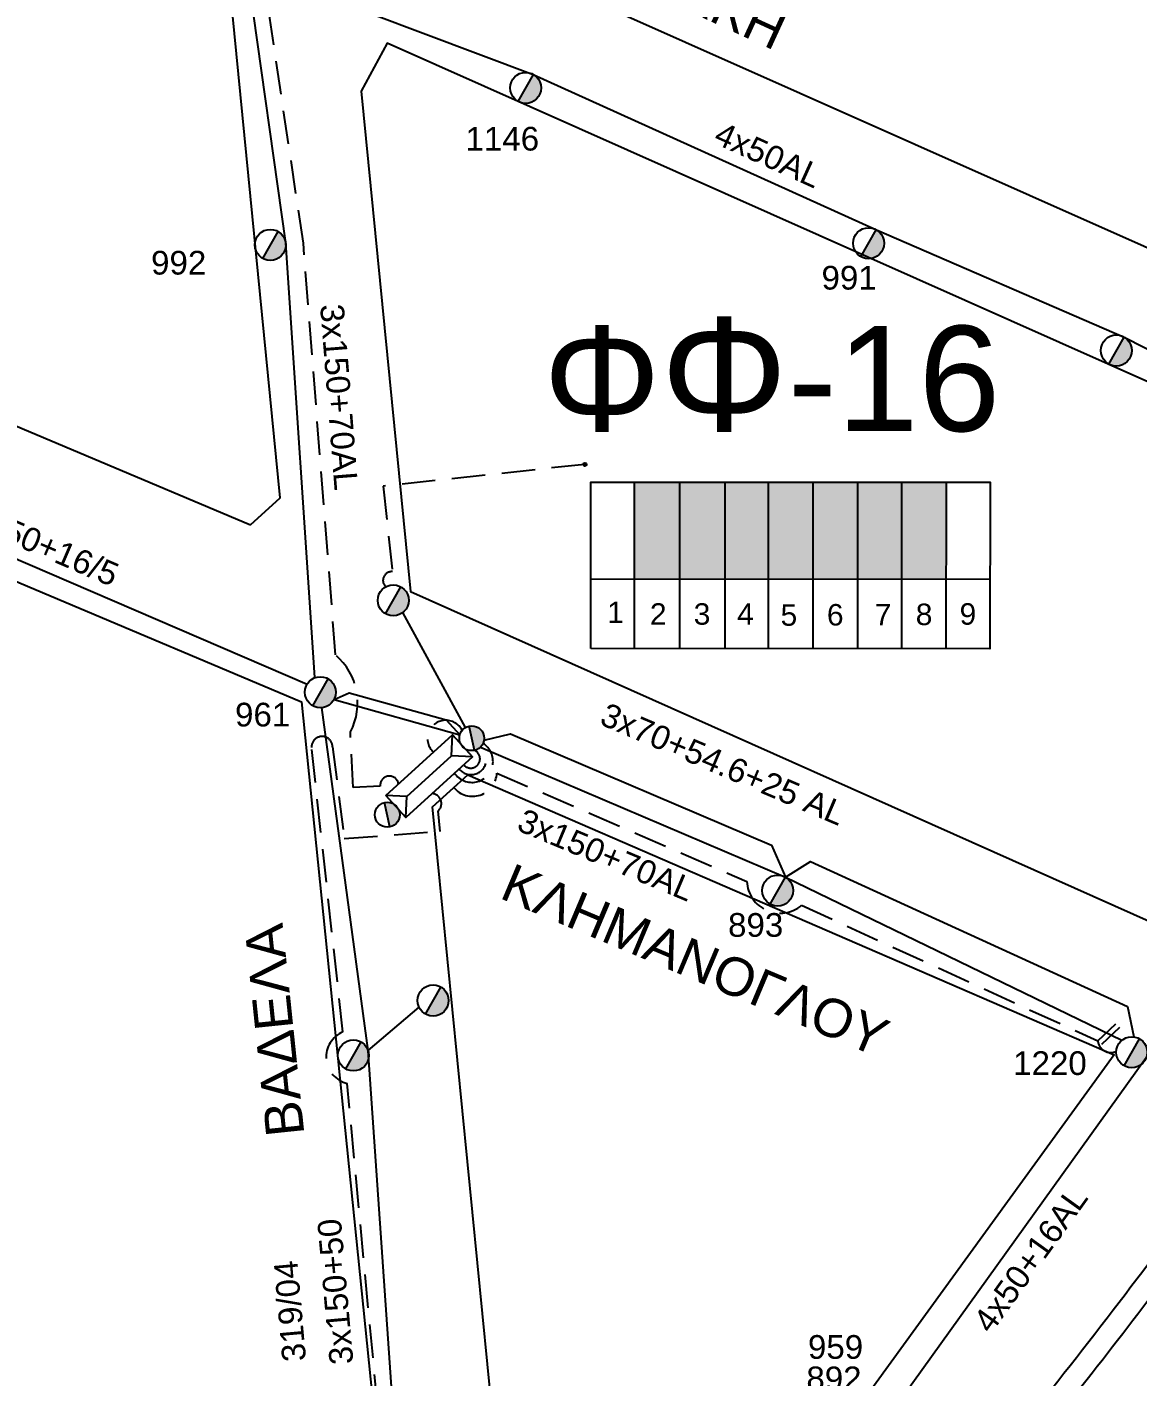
# Model space of a CAD drawing. Header units: millimetres. Extents: x 1091 to 3521, y 1177 to 2968.
# Drawn here: x 1449.9 to 1534.2, y 2540.4 to 2642.8 of the extents above; entities that cross this region are included whole.
import ezdxf
from ezdxf.enums import TextEntityAlignment as Align

# ---------------------------------------------------------------- set-up
doc = ezdxf.new("R2010")
doc.units = ezdxf.units.MM
doc.linetypes.add('DASHED', pattern=[19.05, 12.7, -6.35])
for name, color, linetype, lineweight in [('4x50+16_5', 7, 'Continuous', 30), ('Άγνωστα', 7, 'Continuous', 30), ('Γυμνά εναέρια ΧΤ (3Φ)   4x50CU', 7, 'Continuous', 30), ('Γυμνά εναέρια ΧΤ (3Φ) 4x50AL', 7, 'Continuous', 30), ('Γυμνά εναέρια ΧΤ και ΦΟΠ (3Φ)   4x50+16AL', 7, 'Continuous', 30), ('Καλώδια ΧΤ   3x150+50CU', 7, 'DASHED', 30), ('Καλώδια ΧΤ   3x150+70AL', 7, 'DASHED', 30), ('Καλώδια ΧΤ   3x150AL+50CU', 7, 'DASHED', 30), ('Συνεστραμμένα ΧΤ   3x70+54.6+25 AL', 7, 'SYN_LINE', 30)]:
    doc.layers.add(name, color=color, linetype=linetype, lineweight=lineweight)
for name, color, linetype in [('Pillar OTE', 7, 'Continuous'), ('TEXT ΚΑΛΩΔΙΩΝ', 7, 'Continuous'), ('ΑΓΝΩΣΤΟ ΕΝΑΕΡΙΟ ΚΑΛΩΔΙΟ', 7, 'Continuous'), ('Μηχανική τομή', 7, 'Continuous'), ('Στύλος ΦΜ', 7, 'Continuous'), ('Στύλος ΦΜ @ 1', 7, 'Continuous'), ('Συνδέσεις', 7, 'Continuous'), ('Υποσταθμός εναέριος 2 στύλων', 7, 'Continuous'), ('Υποσταθμός πόλεως', 7, 'Continuous'), ('Υπόβαθρο ΔΕΗ', 7, 'Continuous')]:
    doc.layers.add(name, color=color, linetype=linetype)
doc.styles.add('arial', font='arial.ttf')
doc.styles.get("Standard").update_dxf_attribs({"font": 'arial.ttf', "height": 1.8})
doc.linetypes.add('SYN_LINE', pattern='A,0.5,-0.0001,["/\\/\\/\\/",Standard,S=0.1,R=0,X=0,Y=-0.05],-0.25', length=0.7501)

# ---------------------------------------------------------------- blocks, each defined once
blk = doc.blocks.new('ΥΠΑΡΧΩΝ ΤΣΙΜΕΝΤΕΝΙΟΣ ΣΤΥΛΟΣ')
at = {"layer": 'Στύλος ΦΜ'}
blk.add_hatch(color=7, dxfattribs=at).paths.add_polyline_path([(-1.29, -2.28, 0.574793), (2.62, 0, 0.268822), (1.3, 2.27)])
at = {"layer": 'Στύλος ΦΜ', "color": 7}
blk.add_line((-1.29, -2.28), (1.3, 2.27), dxfattribs=at)
blk.add_circle((0, 0), 2.62, dxfattribs=at)
at = {"layer": 'Στύλος ΦΜ', "flags": 4}
for tag, p in [('ΑΡΙΘΜΟΣ', (-4.68, 8.05)), ('ΤΥΠΟΣ', (-4.91, 3.03))]:
    blk.add_attdef(tag, p, '', height=4, dxfattribs=at)
blk = doc.blocks.new('ΥΠΟΣΤΑΘΜΟΣ ΕΝΑΕΡΙΟΣ ΕΠΙ 2 ΣΤΥΛΩΝ')
at = {"layer": 'Υποσταθμός εναέριος 2 στύλων', "linetype": 'Continuous'}
for points in [[(-11.97, -2.11, 0.574793), (-8.45, -0.07, 0.268822), (-9.64, 1.98)], [(9.68, -2.15, 0.574793), (13.19, -0.1, 0.268822), (12.01, 1.95)]]:
    blk.add_hatch(color=256, dxfattribs=at).paths.add_polyline_path(points)
for p, q in [((-11.97, -2.11), (-9.64, 1.98)), ((9.68, -2.15), (12.01, 1.95))]:
    blk.add_line(p, q, dxfattribs=at)
for centre in [(-10.81, -0.07), (10.84, -0.1)]:
    blk.add_circle(centre, 2.36, dxfattribs=at)
at = {"layer": 'Υποσταθμός πόλεως', "linetype": 'Continuous', "ltscale": 40}
blk.add_lwpolyline([(-8.57, 2.82), (8.57, 2.82), (8.57, -2.82), (-8.57, -2.82)], close=True, dxfattribs=at)
for points in [[(-5.75, 0), (-8.57, 2.82)], [(5.75, 0), (8.57, 2.82)], [(-8.57, -2.82), (-5.75, 0)], [(-5.75, 0), (5.75, 0)], [(8.57, -2.82), (5.75, 0)]]:
    blk.add_lwpolyline(points, dxfattribs=at)
at = {"layer": 'Υποσταθμός εναέριος 2 στύλων', "ltscale": 40, "flags": 1}
for tag, p in [('ΜΕΤΑΣΧΗΜΑΤΙΣΜΟΣ', (14.09, 2.51)), ('ΙΣΧΥΣ', (14.07, -0.28)), ('ΑΡΙΘΜΟΣ', (14.19, -3))]:
    blk.add_attdef(tag, p, '', height=1.8, dxfattribs=at)
blk = doc.blocks.new('ΜΗΧΑΝΙΚΗ ΤΟΜΗ')
at = {"layer": 'Μηχανική τομή', "ltscale": 40}
for p, q in [((-3.79, 1.21), (3.79, 1.21)), ((3.79, -0.34), (-3.79, -0.34))]:
    blk.add_line(p, q, dxfattribs=at)
blk = doc.blocks.new('_ΣΥΝΔΕΣΗ')
at = {"layer": 'Συνδέσεις', "linetype": 'SYN_LINE', "ltscale": 40}
blk.add_hatch(color=256, dxfattribs=at).paths.add_polyline_path([(0.5, -0.01, 1), (-0.5, -0.01, 1)])
at = {"layer": 'Συνδέσεις'}
blk.add_circle((0, -0.01), 0.5, dxfattribs=at)

msp = doc.modelspace()

# ---------------------------------------------------------------- hatches: boundary and pattern name
at = {"layer": 'Καλώδια ΧΤ   3x150+50CU', "lineweight": -3, "ltscale": 0.2}
h = msp.add_hatch(color=1, dxfattribs=at)
h.dxf.hatch_style = 1
h.paths.add_polyline_path([(1516.34, 2608.27), (1513, 2608.27), (1513, 2600.89), (1516.34, 2600.89)])
h = msp.add_hatch(color=5, dxfattribs=at)
h.dxf.hatch_style = 1
h.paths.add_polyline_path([(1516.34, 2600.89), (1519.73, 2600.89), (1519.73, 2608.27), (1516.34, 2608.27)])
at = {"layer": 'Καλώδια ΧΤ   3x150AL+50CU', "linetype": 'DASHED', "lineweight": -3, "ltscale": 0.2}
h = msp.add_hatch(color=30, dxfattribs=at)
h.dxf.hatch_style = 1
h.paths.add_polyline_path([(1499.48, 2608.27), (1496.04, 2608.27), (1496.04, 2600.91), (1499.48, 2600.91)])
h = msp.add_hatch(color=2, dxfattribs=at)
h.dxf.hatch_style = 1
h.paths.add_polyline_path([(1499.48, 2600.91), (1502.92, 2600.9), (1502.92, 2608.27), (1499.48, 2608.27)])
h = msp.add_hatch(color=151, dxfattribs=at)
h.dxf.hatch_style = 1
h.paths.add_polyline_path([(1506.22, 2608.27), (1502.92, 2608.27), (1502.92, 2600.9), (1506.22, 2600.9)])
h = msp.add_hatch(color=62, dxfattribs=at)
h.dxf.hatch_style = 1
h.paths.add_polyline_path([(1506.22, 2600.9), (1509.6, 2600.9), (1509.6, 2608.27), (1506.22, 2608.27)])
h = msp.add_hatch(color=6, dxfattribs=at)
h.dxf.hatch_style = 1
h.paths.add_polyline_path([(1509.6, 2600.9), (1513, 2600.89), (1513, 2608.27), (1509.6, 2608.27)])

# ---------------------------------------------------------------- linework, layer by layer
at = {"layer": '4x50+16_5', "color": 62, "lineweight": -3, "ltscale": 0.1}
for points in [[(1431.98, 2609.78), (1471.16, 2592.92)], [(1478.02, 2532.97), (1475.79, 2565.07), (1472.27, 2591.13)], [(1475.79, 2565.07), (1479.66, 2568.38)]]:
    msp.add_lwpolyline(points, dxfattribs=at)
at = {"layer": 'Pillar OTE', "lineweight": -3, "ltscale": 40}
for points in [[(1492.71, 2595.63), (1492.71, 2608.27), (1523.05, 2608.27), (1523.04, 2595.6), (1492.71, 2595.63)], [(1496.04, 2595.63), (1496.04, 2608.27)], [(1499.48, 2595.62), (1499.48, 2608.27)], [(1502.92, 2595.62), (1502.92, 2608.27)], [(1506.22, 2595.62), (1506.22, 2608.27)], [(1509.6, 2595.61), (1509.6, 2608.27)], [(1513, 2595.61), (1513, 2608.27)], [(1516.34, 2595.61), (1516.34, 2608.27)], [(1519.72, 2595.6), (1519.73, 2608.27)], [(1492.71, 2600.91), (1523.05, 2600.88)]]:
    msp.add_lwpolyline(points, dxfattribs=at)
at = {"layer": 'ΑΓΝΩΣΤΟ ΕΝΑΕΡΙΟ ΚΑΛΩΔΙΟ', "color": 151, "lineweight": -3, "ltscale": 0.1}
msp.add_lwpolyline([(1471.75, 2593.41), (1469.53, 2626.43), (1466.79, 2646.01)], dxfattribs=at)
at = {"layer": 'Γυμνά εναέρια ΧΤ (3Φ)   4x50CU', "color": 151, "lineweight": -3, "ltscale": 0.1}
msp.add_lwpolyline([(1483.18, 2589.61), (1478.44, 2598.36)], dxfattribs=at)
at = {"layer": 'Γυμνά εναέρια ΧΤ (3Φ) 4x50AL', "color": 151, "lineweight": -3, "ltscale": 0.1}
msp.add_lwpolyline([(1467.83, 2646.96), (1488.34, 2639.23), (1514.41, 2627.43), (1533.23, 2619.28), (1550.73, 2610.39)], dxfattribs=at)
at = {"layer": 'Γυμνά εναέρια ΧΤ και ΦΟΠ (3Φ)   4x50+16AL', "color": 2, "lineweight": -3, "ltscale": 0.1}
msp.add_lwpolyline([(1483.67, 2507.43), (1515.04, 2536.89), (1534.91, 2564.54), (1563.85, 2602.07)], dxfattribs=at)
at = {"layer": 'Καλώδια ΧΤ   3x150+50CU', "color": 151, "lineweight": -3, "ltscale": 0.2}
msp.add_lwpolyline([(1492.26, 2609.61), (1476.94, 2607.95), (1477.64, 2601.46, 0.709119), (1477.13, 2600.31, -2.899022)], format="xyb", dxfattribs=at)
at = {"layer": 'Καλώδια ΧΤ   3x150+50CU', "color": 6, "lineweight": -3, "ltscale": 0.2}
msp.add_lwpolyline([(1482.3, 2585.06, 0.6869), (1485.57, 2586.16), (1504.57, 2577.92, 0.622382), (1508.73, 2576.11), (1531.23, 2565.81, 0.516323), (1532.64, 2565.02)], format="xyb", dxfattribs=at)
at = {"layer": 'Καλώδια ΧΤ   3x150+70AL', "color": 1, "lineweight": -3, "ltscale": 0.2}
msp.add_lwpolyline([(1478.1, 2585.33, 0.973155), (1476.71, 2585.17), (1474.65, 2585.06), (1474.44, 2589.28, 0.352013), (1473.32, 2595.13), (1470.87, 2626.42), (1468.16, 2644.56, 0.678218), (1467.53, 2646.37, 7.021513)], format="xyb", dxfattribs=at)
at = {"layer": 'Καλώδια ΧΤ   3x150+70AL', "color": 30, "lineweight": -3, "ltscale": 0.2}
msp.add_lwpolyline([(1477.23, 2532.62, -0.840376), (1476.88, 2534.15), (1474.2, 2562.58, -0.726402), (1473.88, 2566.5), (1471.51, 2587.97, -1.098555), (1473.09, 2588.16), (1473.98, 2581.18), (1481.26, 2581.73), (1481.12, 2583.28)], format="xyb", dxfattribs=at)
msp.add_arc((1480.6, 2583.84), 0.761, 312.6622, 85.9615, dxfattribs=at)
at = {"layer": 'Καλώδια ΧΤ   3x150AL+50CU', "color": 151, "lineweight": -3, "ltscale": 0.2}
msp.add_arc((1481.69, 2588.78), 1.39, 26.3597, 228.3114, dxfattribs=at)
at = {"layer": 'Καλώδια ΧΤ   3x150AL+50CU', "color": 62, "lineweight": -3, "ltscale": 0.2}
msp.add_arc((1483.68, 2587.05), 1.6, 214.1847, 58.2097, dxfattribs=at)
at = {"layer": 'Καλώδια ΧΤ   3x150AL+50CU', "color": 7, "lineweight": -3, "ltscale": 0.2}
msp.add_arc((1483.61, 2587.21), 1.17, 219.2995, 52.3581, dxfattribs=at)
at = {"layer": 'Καλώδια ΧΤ   3x150AL+50CU', "color": 2, "lineweight": -3, "ltscale": 0.2}
msp.add_arc((1483.59, 2587.24), 0.704, 220.5287, 66.3922, dxfattribs=at)
at = {"layer": 'Συνεστραμμένα ΧΤ   3x70+54.6+25 AL', "color": 151, "lineweight": -3, "ltscale": 8}
msp.add_lwpolyline([(1473.2, 2591.75), (1474.35, 2592.26), (1481.72, 2590.21), (1482.76, 2589.05)], dxfattribs=at)
at = {"layer": 'Συνεστραμμένα ΧΤ   3x70+54.6+25 AL', "color": 62, "lineweight": -3, "ltscale": 8}
msp.add_lwpolyline([(1473.2, 2591.75), (1482.76, 2589.05)], dxfattribs=at)
at = {"layer": 'Συνεστραμμένα ΧΤ   3x70+54.6+25 AL', "color": 5, "linetype": 'SYN_LINE', "lineweight": -3, "ltscale": 8}
msp.add_lwpolyline([(1484.6, 2588.65), (1486.6, 2589.13), (1506.44, 2580.68), (1507.5, 2578.25), (1509.41, 2579.45), (1533.48, 2568.43), (1533.96, 2566.12)], dxfattribs=at)
at = {"layer": 'Συνεστραμμένα ΧΤ   3x70+54.6+25 AL', "color": 2, "lineweight": -3, "ltscale": 8}
msp.add_lwpolyline([(1484.33, 2588.13), (1507.5, 2578.25), (1533.07, 2565.87)], dxfattribs=at)
at = {"layer": 'Υπόβαθρο ΔΕΗ', "lineweight": -3, "ltscale": 0.1}
for points in [[(1470.1, 2692.19), (1473.77, 2653.34), (1552.18, 2618.44), (1559.66, 2657.4), (1471.95, 2694.61)], [(1466.85, 2605.01), (1469.12, 2607.06), (1465.18, 2646.99), (1428.11, 2663.54), (1425.81, 2659.94), (1429.36, 2620.83)], [(1540.07, 2572.71), (1544.16, 2577.13), (1550.28, 2609.1), (1477.25, 2641.6), (1475.27, 2637.97), (1479, 2599.94)], [(1476.8, 2531.92), (1438.1, 2524.96), (1428.56, 2604.22), (1431.35, 2608.18), (1470.74, 2591.56)], [(1513.45, 2538.53), (1485.62, 2533.55), (1480.69, 2583.59), (1483.36, 2586.03), (1532.47, 2564.74)]]:
    msp.add_lwpolyline(points, close=True, dxfattribs=at)
msp.add_open_spline([(1335.62, 2395.81), (1336.34, 2395.82), (1337.06, 2395.82), (1339.21, 2395.84), (1340.64, 2395.87), (1343.27, 2395.99), (1344.48, 2396.09), (1346.9, 2396.36), (1348.11, 2396.54), (1351.72, 2397.19), (1354.12, 2397.77), (1358.13, 2398.94), (1359.76, 2399.47), (1362.99, 2400.61), (1364.6, 2401.22), (1367.63, 2402.41), (1369.06, 2402.97), (1371.9, 2404.12), (1373.31, 2404.7), (1376.69, 2406.13), (1378.64, 2407), (1382.85, 2408.99), (1385.09, 2410.14), (1389.15, 2412.33), (1390.97, 2413.35), (1394.59, 2415.42), (1396.39, 2416.48), (1400.22, 2418.81), (1402.25, 2420.1), (1406.26, 2422.75), (1408.24, 2424.12), (1413.14, 2427.59), (1416.05, 2429.72), (1420.99, 2433.36), (1423.02, 2434.88), (1427.09, 2437.9), (1429.12, 2439.41), (1434.15, 2443.21), (1437.14, 2445.51), (1444.06, 2451.04), (1447.96, 2454.32), (1453.69, 2459.41), (1455.6, 2461.15), (1459.36, 2464.68), (1461.23, 2466.47), (1464.92, 2470.03), (1466.74, 2471.79), (1470.4, 2475.3), (1472.23, 2477.04), (1477.73, 2482.27), (1481.39, 2485.75), (1488.55, 2492.85), (1492.05, 2496.47), (1496.91, 2501.86), (1498.38, 2503.55), (1501.26, 2506.97), (1502.68, 2508.7), (1505.81, 2512.59), (1507.52, 2514.75), (1510.54, 2518.5), (1511.83, 2520.09), (1514.44, 2523.25), (1515.75, 2524.82), (1519.68, 2529.52), (1522.3, 2532.64), (1527.41, 2538.95), (1529.93, 2542.15), (1534.8, 2548.51), (1537.17, 2551.66), (1541.05, 2556.89), (1542.57, 2558.96), (1545.96, 2563.67), (1547.84, 2566.31), (1550.94, 2570.6), (1552.15, 2572.26), (1554.6, 2575.54), (1555.84, 2577.18), (1558.42, 2580.57), (1559.76, 2582.33), (1562.59, 2586.05), (1564.07, 2588.03), (1567.05, 2591.99), (1568.55, 2593.97), (1571.26, 2597.43), (1572.46, 2598.92), (1574.88, 2601.87), (1576.1, 2603.33), (1578.56, 2606.27), (1579.8, 2607.75), (1582.54, 2611.04), (1584.05, 2612.87), (1586.68, 2616.03), (1587.8, 2617.36), (1590.07, 2619.99), (1591.22, 2621.29), (1593.81, 2624.22), (1595.26, 2625.84), (1598.15, 2629.09), (1599.6, 2630.72), (1603.17, 2634.7), (1605.3, 2637.05), (1609.65, 2641.68), (1611.86, 2643.97), (1616.26, 2648.34), (1618.44, 2650.44), (1622.85, 2654.49), (1625.07, 2656.45), (1629.56, 2660.29), (1631.83, 2662.18), (1635.63, 2665.38), (1637.18, 2666.68), (1641.77, 2670.66), (1644.77, 2673.39), (1649.56, 2677.8), (1651.36, 2679.46), (1654.94, 2682.79), (1656.73, 2684.46), (1660.28, 2687.82), (1662.05, 2689.52), (1665.18, 2692.45), (1666.52, 2693.69), (1669.26, 2696.12), (1670.64, 2697.32), (1674.84, 2700.86), (1677.68, 2703.15), (1683.03, 2707.36), (1685.53, 2709.3), (1693, 2715.11), (1697.95, 2719.01), (1705.34, 2724.87), (1707.79, 2726.82), (1712.69, 2730.71), (1715.12, 2732.67), (1719.85, 2736.52), (1722.14, 2738.41), (1728.94, 2744.18), (1733.37, 2748.16), (1740.52, 2754.58), (1743.24, 2757.01), (1748.6, 2761.91), (1751.25, 2764.38), (1755.91, 2768.92), (1757.94, 2770.97), (1761.94, 2775.16), (1763.91, 2777.29), (1769.01, 2782.94), (1772.1, 2786.49), (1778.15, 2793.7), (1781.11, 2797.36), (1789.42, 2808.02), (1794.6, 2815.15), (1801.5, 2825.53), (1803.47, 2828.61), (1806.9, 2834.17), (1808.38, 2836.64), (1811.3, 2841.69), (1812.73, 2844.27), (1815.62, 2849.45), (1817.06, 2852.05), (1819.5, 2856.28), (1820.48, 2857.91), (1822.45, 2861.14), (1823.46, 2862.74), (1826.07, 2866.84), (1827.69, 2869.31), (1830.94, 2874.25), (1832.57, 2876.71), (1836.34, 2882.38), (1838.47, 2885.59), (1842.73, 2892.02), (1844.86, 2895.24), (1848.41, 2900.62), (1849.83, 2902.78), (1852.69, 2907.1), (1854.13, 2909.26), (1856.89, 2913.28), (1858.2, 2915.14), (1860.9, 2918.81), (1862.29, 2920.62), (1865.12, 2924.19), (1866.55, 2925.94), (1869.38, 2929.37), (1870.77, 2931.03), (1873.55, 2934.37), (1874.93, 2936.04), (1879.14, 2941.04), (1882.01, 2944.34), (1886.07, 2948.6), (1887.12, 2949.67), (1889.25, 2951.77), (1890.32, 2952.8), (1891.48, 2953.92), (1891.56, 2954), (1891.65, 2954.08)], degree=3, knots=[0, 0, 0, 0, 2.166148, 2.166148, 6.498445, 6.498445, 10.265763, 10.265763, 14.03308, 14.03308, 21.567715, 21.567715, 26.783111, 26.783111, 31.998507, 31.998507, 36.609107, 36.609107, 41.219706, 41.219706, 47.702734, 47.702734, 55.361699, 55.361699, 61.656862, 61.656862, 67.952024, 67.952024, 75.225312, 75.225312, 82.498599, 82.498599, 93.336109, 93.336109, 100.938237, 100.938237, 108.540365, 108.540365, 119.906013, 119.906013, 135.262764, 135.262764, 143.046265, 143.046265, 150.829766, 150.829766, 158.421213, 158.421213, 166.01266, 166.01266, 181.195553, 181.195553, 196.378447, 196.378447, 203.139727, 203.139727, 209.901007, 209.901007, 218.17125, 218.17125, 224.294478, 224.294478, 230.417706, 230.417706, 242.664163, 242.664163, 254.910619, 254.910619, 266.752825, 266.752825, 274.488922, 274.488922, 284.205481, 284.205481, 290.332499, 290.332499, 296.459518, 296.459518, 303.102773, 303.102773, 310.521928, 310.521928, 317.941082, 317.941082, 323.632036, 323.632036, 329.322989, 329.322989, 335.111928, 335.111928, 342.21937, 342.21937, 347.401444, 347.401444, 352.583519, 352.583519, 359.110119, 359.110119, 365.636719, 365.636719, 375.115877, 375.115877, 384.595036, 384.595036, 393.595586, 393.595586, 402.417975, 402.417975, 411.240365, 411.240365, 417.351182, 417.351182, 429.572817, 429.572817, 436.920313, 436.920313, 444.267808, 444.267808, 451.615303, 451.615303, 457.062825, 457.062825, 462.510346, 462.510346, 473.405389, 473.405389, 482.870876, 482.870876, 501.801851, 501.801851, 511.190138, 511.190138, 520.578425, 520.578425, 529.535879, 529.535879, 547.450786, 547.450786, 558.371689, 558.371689, 569.292592, 569.292592, 578.03359, 578.03359, 586.774588, 586.774588, 600.952588, 600.952588, 615.130587, 615.130587, 641.674, 641.674, 652.706754, 652.706754, 661.38308, 661.38308, 670.280364, 670.280364, 679.177647, 679.177647, 684.825847, 684.825847, 690.474048, 690.474048, 699.322624, 699.322624, 708.1712, 708.1712, 719.749064, 719.749064, 731.326928, 731.326928, 739.082483, 739.082483, 746.838037, 746.838037, 753.616582, 753.616582, 760.393168, 760.393168, 767.169755, 767.169755, 773.671582, 773.671582, 780.173409, 780.173409, 793.177063, 793.177063, 797.627508, 797.627508, 802.077954, 802.077954, 802.435638, 802.435638, 802.435638, 802.435638], dxfattribs=at)
msp.add_spline([(1335.62, 2394.14), (1344.53, 2394.43), (1360.48, 2397.96), (1368.34, 2400.9), (1382.02, 2406.76), (1392.47, 2412.29), (1404.4, 2419.53), (1414.47, 2426.51), (1424.18, 2433.66), (1440.74, 2446.25), (1456.58, 2459.8), (1469.4, 2472.03), (1484.71, 2486.71), (1500.03, 2502.92), (1512.41, 2518.15), (1525.7, 2534.19), (1538.08, 2550.11), (1545.44, 2560.09), (1553.43, 2571.17), (1563.13, 2584.01), (1572.27, 2596), (1582.59, 2608.49), (1588.81, 2615.95), (1597.54, 2625.89), (1607.98, 2637.46), (1622.14, 2651.57), (1629.32, 2657.89), (1640, 2666.91), (1650.61, 2676.5), (1659.43, 2684.72), (1668.7, 2693.39), (1689.74, 2710.46), (1708.26, 2725.06), (1725.86, 2739.38), (1739.9, 2751.78), (1756.42, 2767.09), (1769.1, 2780.57), (1783, 2797.11), (1792.76, 2809.93), (1802.17, 2823.54), (1812.07, 2839.71), (1821.05, 2855.6), (1829.39, 2868.85), (1841, 2886.39), (1851.12, 2901.71), (1861.81, 2917.22), (1872.99, 2931.09), (1887.34, 2947.5), (1892.81, 2952.88)], degree=3, dxfattribs=at)

# ---------------------------------------------------------------- block references
at = {"layer": 'Μηχανική τομή', "lineweight": -3, "xscale": 0.2499999999999678, "yscale": 0.2499999999999678, "zscale": 0.2499999999999678, "rotation": 223.6084302597868}
msp.add_blockref('ΜΗΧΑΝΙΚΗ ΤΟΜΗ', (1531.98, 2566.4), dxfattribs=at)
at = {"layer": 'Στύλος ΦΜ @ 1', "lineweight": -3, "ltscale": 40}
ref = msp.add_blockref('ΥΠΑΡΧΩΝ ΤΣΙΜΕΝΤΕΝΙΟΣ ΣΤΥΛΟΣ', (1487.76, 2638.21), dxfattribs=dict(at, xscale=0.4499999999998181, yscale=0.4499999999998181, zscale=0.4499999999998181))
ref.add_attrib('ΤΥΠΟΣ', '1146', (1483.19, 2633.45), dxfattribs={"layer": 'Στύλος ΦΜ', "height": 1.8, "flags": 4})
ref = msp.add_blockref('ΥΠΑΡΧΩΝ ΤΣΙΜΕΝΤΕΝΙΟΣ ΣΤΥΛΟΣ', (1468.36, 2626.28), dxfattribs=dict(at, xscale=0.4499999999998181, yscale=0.4499999999998181, zscale=0.4499999999998181))
ref.add_attrib('ΤΥΠΟΣ', '992', (1459.3, 2624.03), dxfattribs={"layer": 'Στύλος ΦΜ', "height": 1.8, "flags": 4})
ref = msp.add_blockref('ΥΠΑΡΧΩΝ ΤΣΙΜΕΝΤΕΝΙΟΣ ΣΤΥΛΟΣ', (1513.82, 2626.41), dxfattribs=dict(at, xscale=0.4499999999998181, yscale=0.4499999999998181, zscale=0.4499999999998181))
ref.add_attrib('ΤΥΠΟΣ', '991', (1510.24, 2622.89), dxfattribs={"layer": 'Στύλος ΦΜ', "height": 1.8, "flags": 4})
at = {"layer": 'Στύλος ΦΜ @ 1', "lineweight": -3, "ltscale": 40, "xscale": 0.4499999999998181, "yscale": 0.4499999999998181, "zscale": 0.4499999999998181}
for p in [(1532.64, 2618.26), (1477.7, 2599.28), (1480.73, 2568.88), (1474.67, 2564.71)]:
    msp.add_blockref('ΥΠΑΡΧΩΝ ΤΣΙΜΕΝΤΕΝΙΟΣ ΣΤΥΛΟΣ', p, dxfattribs=at)
at = {"layer": 'Στύλος ΦΜ @ 1', "lineweight": -3, "ltscale": 40}
ref = msp.add_blockref('ΥΠΑΡΧΩΝ ΤΣΙΜΕΝΤΕΝΙΟΣ ΣΤΥΛΟΣ', (1472.16, 2592.3), dxfattribs=dict(at, xscale=0.4499999999998181, yscale=0.4499999999998181, zscale=0.4499999999998181))
ref.add_attrib('ΤΥΠΟΣ', '961', (1465.68, 2589.7), dxfattribs={"layer": 'Στύλος ΦΜ', "height": 1.8, "flags": 4})
ref = msp.add_blockref('ΥΠΑΡΧΩΝ ΤΣΙΜΕΝΤΕΝΙΟΣ ΣΤΥΛΟΣ', (1506.91, 2577.23), dxfattribs=dict(at, xscale=0.4499999999998181, yscale=0.4499999999998181, zscale=0.4499999999998181))
ref.add_attrib('ΤΥΠΟΣ', '893', (1503.14, 2573.72), dxfattribs={"layer": 'Στύλος ΦΜ', "height": 1.8, "flags": 4})
ref = msp.add_blockref('ΥΠΑΡΧΩΝ ΤΣΙΜΕΝΤΕΝΙΟΣ ΣΤΥΛΟΣ', (1533.81, 2564.95), dxfattribs=dict(at, xscale=0.4499999999998181, yscale=0.4499999999998181, zscale=0.4499999999998181))
ref.add_attrib('ΤΥΠΟΣ', '1220', (1524.8, 2563.22), dxfattribs={"layer": 'Στύλος ΦΜ', "height": 1.8, "flags": 4})
ref = msp.add_blockref('ΥΠΑΡΧΩΝ ΤΣΙΜΕΝΤΕΝΙΟΣ ΣΤΥΛΟΣ', (1513.99, 2537.43), dxfattribs=dict(at, xscale=0.4499999999998181, yscale=0.4499999999998181, zscale=0.4499999999998181))
ref.add_attrib('ΤΥΠΟΣ', '959', (1509.21, 2541.66), dxfattribs={"layer": 'Στύλος ΦΜ', "height": 1.8, "flags": 4})
ref.add_attrib('ΑΡΙΘΜΟΣ', '892', (1509.09, 2539.27), dxfattribs={"layer": 'Στύλος ΦΜ', "height": 1.8, "flags": 4})
at = {"layer": 'Συνδέσεις', "lineweight": -3, "xscale": 0.25, "yscale": 0.25, "zscale": 0.25}
msp.add_blockref('_ΣΥΝΔΕΣΗ', (1492.26, 2609.61), dxfattribs=at)
at = {"layer": 'Υποσταθμός εναέριος 2 στύλων', "lineweight": -3, "xscale": 0.4, "yscale": 0.4, "zscale": 0.4, "rotation": 42.23896613132562}
msp.add_blockref('ΥΠΟΣΤΑΘΜΟΣ ΕΝΑΕΡΙΟΣ ΕΠΙ 2 ΣΤΥΛΩΝ', (1480.43, 2585.92), dxfattribs=at)

# ---------------------------------------------------------------- texts
at = {"lineweight": -3, "ltscale": 40, "char_height": 2.9, "width": 64.8866, "attachment_point": 1, "style": 'arial'}
for s, insert, rotation in [('ΓΑΪΤΑΝΑΚΗ', (1487.46, 2653.05), 335.3122), ('ΚΛΗΜΑΝΟΓΛΟΥ', (1486.8, 2579.37), 337.1435), ('ΒΑΔΕΛΑ', (1468.07, 2558.4), 95.9254)]:
    msp.add_mtext(s, dxfattribs=dict(at, insert=insert, rotation=rotation))
at = {"lineweight": -3, "ltscale": 30, "char_height": 1.63, "width": 11.2573, "attachment_point": 1}
for s, insert in [('1', (1493.96, 2599.19)), ('2', (1497.2, 2599.06)), ('3', (1500.53, 2599.06)), ('9', (1520.73, 2599.06)), ('4', (1503.83, 2599.06)), ('5', (1507.13, 2598.98)), ('6', (1510.65, 2599)), ('7', (1514.28, 2599)), ('8', (1517.4, 2599.03))]:
    msp.add_mtext(s, dxfattribs=dict(at, insert=insert))
at = {"layer": 'TEXT ΚΑΛΩΔΙΩΝ', "lineweight": -3, "ltscale": 0.1, "style": 'arial'}
for s, rotation, p in [(' 4x50AL', 335.6423, (1505.88, 2633.27)), ('3x150+70AL', 274.4886, (1473.59, 2614.72)), ('4x50+16/5', 336.7268, (1451.25, 2603.45)), (' 3x70+54.6+25 AL', 336.9397, (1502.45, 2586.98)), ('3x150+70AL', 337.2238, (1493.88, 2579.94)), ('4x50+16AL', 54.2887, (1526.11, 2549.21)), (' 3x150+50', 95, (1473.33, 2546.41))]:
    msp.add_text(s, height=1.8, rotation=rotation, dxfattribs=at).set_placement(p, align=Align.MIDDLE_CENTER)
at = {"layer": 'Άγνωστα', "color": 7, "lineweight": -3, "insert": (1469.29, 2541.37), "char_height": 1.8, "attachment_point": 1, "rotation": 95.031}
msp.add_mtext_dynamic_manual_height_columns('319/04', width=1.8, gutter_width=2.31, heights=[0.0453], dxfattribs=at)
at = {"layer": 'Υπόβαθρο ΔΕΗ', "lineweight": -3, "insert": (1489.1, 2620.8), "char_height": 8, "width": 84.6573, "attachment_point": 1}
msp.add_mtext('Φ{\\H1.0833x;Φ}-16', dxfattribs=at)

doc.saveas('drawing.dxf')
